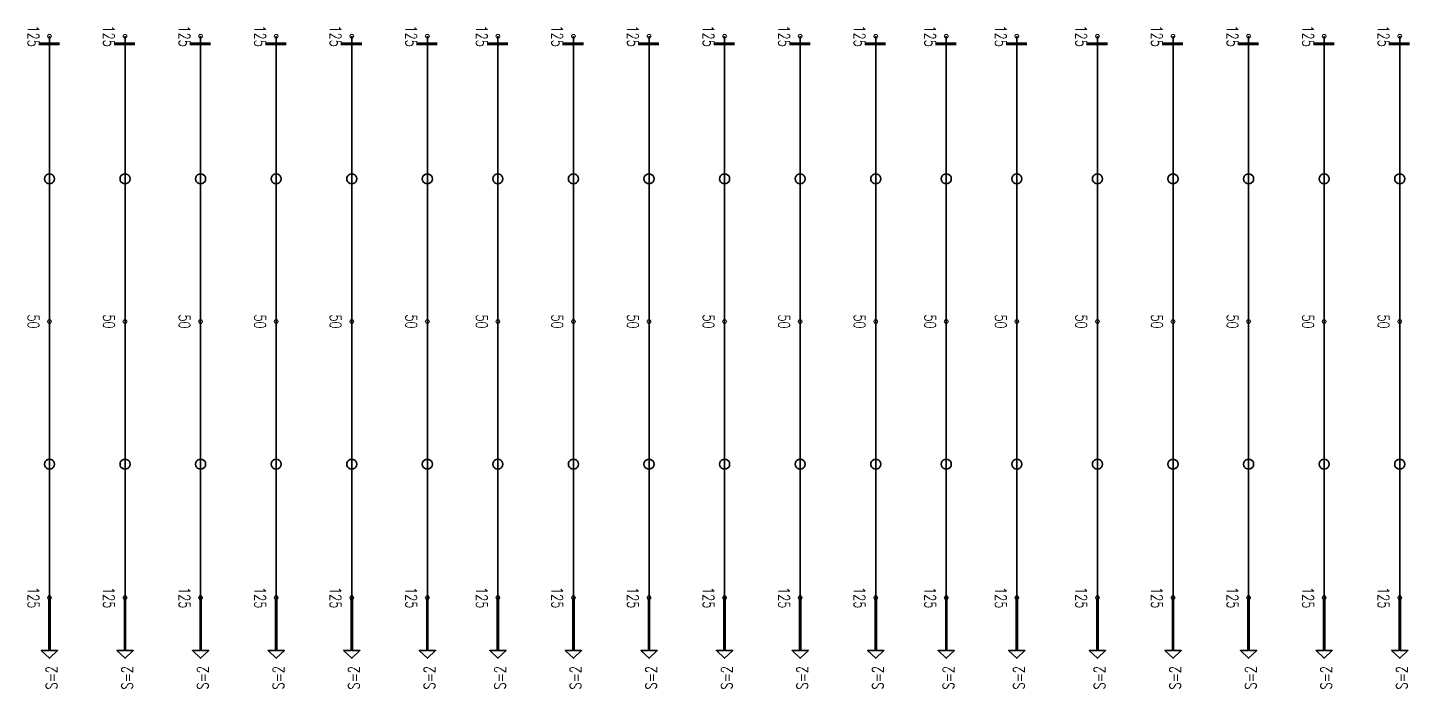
# Model space of a CAD drawing. Header units: millimetres. Extents: x 118516 to 587758, y -25561 to 50684.
# Drawn here: x 525768 to 553230, y 6652 to 19769 of the extents above; entities that cross this region are included whole.
import ezdxf

# ---------------------------------------------------------------- set-up
doc = ezdxf.new("R2010")
doc.units = ezdxf.units.MM
doc.layers.add('Current plane_Column', color=7, linetype='Continuous', true_color=0x4b00ff)
doc.layers.add('NDC_S-TENDON', color=6, linetype='Continuous', lineweight=35)
doc.layers.add('NDC_S_ANNO', color=7, linetype='Continuous', lineweight=20)
doc.styles.add('NDC_ANNO', font='', dxfattribs={"width": 0.8})
doc.styles.get('NDC_ANNO').set_extended_font_data('Dotum')

# ---------------------------------------------------------------- blocks, each defined once
blk = doc.blocks.new('HTB TDY')
at = {"layer": 'NDC_S-TENDON', "linetype": 'Continuous'}
for points, elevation in [([(17650, 9950, 60, 60, 0), (17250, 9950, 60, 60, 0)], 3575), ([(19150, 9950, 60, 60, 0), (18750, 9950, 60, 60, 0)], 3575), ([(20650, 9950, 60, 60, 0), (20250, 9950, 60, 60, 0)], 3575), ([(22150, 9950, 60, 60, 0), (21750, 9950, 60, 60, 0)], 3575), ([(23650, 9950, 60, 60, 0), (23250, 9950, 60, 60, 0)], 3575), ([(25150, 9950, 60, 60, 0), (24750, 9950, 60, 60, 0)], 3600), ([(26550, 9950, 60, 60, 0), (26150, 9950, 60, 60, 0)], 3600), ([(28050, 9950, 60, 60, 0), (27650, 9950, 60, 60, 0)], 3575), ([(29550, 9950, 60, 60, 0), (29150, 9950, 60, 60, 0)], 3575), ([(31050, 9950, 60, 60, 0), (30650, 9950, 60, 60, 0)], 3575), ([(31050, 9950, 60, 60, 0), (30650, 9950, 60, 60, 0)], 3575), ([(32550, 9950, 60, 60, 0), (32150, 9950, 60, 60, 0)], 3575), ([(34050, 9950, 60, 60, 0), (33650, 9950, 60, 60, 0)], 3575), ([(35450, 9950, 60, 60, 0), (35050, 9950, 60, 60, 0)], 3617), ([(36850, 9950, 60, 60, 0), (36450, 9950, 60, 60, 0)], 3608), ([(38450, 9950, 60, 60, 0), (38050, 9950, 60, 60, 0)], 3575), ([(39950, 9950, 60, 60, 0), (39550, 9950, 60, 60, 0)], 3575), ([(41450, 9950, 60, 60, 0), (41050, 9950, 60, 60, 0)], 3575), ([(42950, 9950, 60, 60, 0), (42550, 9950, 60, 60, 0)], 3575), ([(44450, 9950, 60, 60, 0), (44050, 9950, 60, 60, 0)], 3575)]:
    blk.add_lwpolyline(points, format="xyseb", dxfattribs=dict(at, elevation=elevation))
for points, elevation in [([(17490, 10100, 20, 20, 0), (17470, 10135, 20, 20, 0), (17430, 10135, 20, 20, 0), (17410, 10100, 20, 20, 0), (17430, 10065, 20, 20, 0), (17470, 10065, 20, 20, 0)], 3575), ([(17490, 10100, 20, 20, 0), (17470, 10135, 20, 20, 0), (17430, 10135, 20, 20, 0), (17410, 10100, 20, 20, 0), (17430, 10065, 20, 20, 0), (17470, 10065, 20, 20, 0)], 3575), ([(18990, 10100, 20, 20, 0), (18970, 10135, 20, 20, 0), (18930, 10135, 20, 20, 0), (18910, 10100, 20, 20, 0), (18930, 10065, 20, 20, 0), (18970, 10065, 20, 20, 0)], 3575), ([(18990, 10100, 20, 20, 0), (18970, 10135, 20, 20, 0), (18930, 10135, 20, 20, 0), (18910, 10100, 20, 20, 0), (18930, 10065, 20, 20, 0), (18970, 10065, 20, 20, 0)], 3575), ([(20490, 10100, 20, 20, 0), (20470, 10135, 20, 20, 0), (20430, 10135, 20, 20, 0), (20410, 10100, 20, 20, 0), (20430, 10065, 20, 20, 0), (20470, 10065, 20, 20, 0)], 3575), ([(20490, 10100, 20, 20, 0), (20470, 10135, 20, 20, 0), (20430, 10135, 20, 20, 0), (20410, 10100, 20, 20, 0), (20430, 10065, 20, 20, 0), (20470, 10065, 20, 20, 0)], 3575), ([(21990, 10100, 20, 20, 0), (21970, 10135, 20, 20, 0), (21930, 10135, 20, 20, 0), (21910, 10100, 20, 20, 0), (21930, 10065, 20, 20, 0), (21970, 10065, 20, 20, 0)], 3575), ([(21990, 10100, 20, 20, 0), (21970, 10135, 20, 20, 0), (21930, 10135, 20, 20, 0), (21910, 10100, 20, 20, 0), (21930, 10065, 20, 20, 0), (21970, 10065, 20, 20, 0)], 3575), ([(23490, 10100, 20, 20, 0), (23470, 10135, 20, 20, 0), (23430, 10135, 20, 20, 0), (23410, 10100, 20, 20, 0), (23430, 10065, 20, 20, 0), (23470, 10065, 20, 20, 0)], 3575), ([(23490, 10100, 20, 20, 0), (23470, 10135, 20, 20, 0), (23430, 10135, 20, 20, 0), (23410, 10100, 20, 20, 0), (23430, 10065, 20, 20, 0), (23470, 10065, 20, 20, 0)], 3575), ([(24990, 10100, 20, 20, 0), (24970, 10135, 20, 20, 0), (24930, 10135, 20, 20, 0), (24910, 10100, 20, 20, 0), (24930, 10065, 20, 20, 0), (24970, 10065, 20, 20, 0)], 3600), ([(24990, 10100, 20, 20, 0), (24970, 10135, 20, 20, 0), (24930, 10135, 20, 20, 0), (24910, 10100, 20, 20, 0), (24930, 10065, 20, 20, 0), (24970, 10065, 20, 20, 0)], 3600), ([(26390, 10100, 20, 20, 0), (26370, 10135, 20, 20, 0), (26330, 10135, 20, 20, 0), (26310, 10100, 20, 20, 0), (26330, 10065, 20, 20, 0), (26370, 10065, 20, 20, 0)], 3600), ([(26390, 10100, 20, 20, 0), (26370, 10135, 20, 20, 0), (26330, 10135, 20, 20, 0), (26310, 10100, 20, 20, 0), (26330, 10065, 20, 20, 0), (26370, 10065, 20, 20, 0)], 3600), ([(27890, 10100, 20, 20, 0), (27870, 10135, 20, 20, 0), (27830, 10135, 20, 20, 0), (27810, 10100, 20, 20, 0), (27830, 10065, 20, 20, 0), (27870, 10065, 20, 20, 0)], 3575), ([(27890, 10100, 20, 20, 0), (27870, 10135, 20, 20, 0), (27830, 10135, 20, 20, 0), (27810, 10100, 20, 20, 0), (27830, 10065, 20, 20, 0), (27870, 10065, 20, 20, 0)], 3575), ([(29390, 10100, 20, 20, 0), (29370, 10135, 20, 20, 0), (29330, 10135, 20, 20, 0), (29310, 10100, 20, 20, 0), (29330, 10065, 20, 20, 0), (29370, 10065, 20, 20, 0)], 3575), ([(29390, 10100, 20, 20, 0), (29370, 10135, 20, 20, 0), (29330, 10135, 20, 20, 0), (29310, 10100, 20, 20, 0), (29330, 10065, 20, 20, 0), (29370, 10065, 20, 20, 0)], 3575), ([(30890, 10100, 20, 20, 0), (30870, 10135, 20, 20, 0), (30830, 10135, 20, 20, 0), (30810, 10100, 20, 20, 0), (30830, 10065, 20, 20, 0), (30870, 10065, 20, 20, 0)], 3575), ([(30890, 10100, 20, 20, 0), (30870, 10135, 20, 20, 0), (30830, 10135, 20, 20, 0), (30810, 10100, 20, 20, 0), (30830, 10065, 20, 20, 0), (30870, 10065, 20, 20, 0)], 3575), ([(30890, 10100, 20, 20, 0), (30870, 10135, 20, 20, 0), (30830, 10135, 20, 20, 0), (30810, 10100, 20, 20, 0), (30830, 10065, 20, 20, 0), (30870, 10065, 20, 20, 0)], 3575), ([(30890, 10100, 20, 20, 0), (30870, 10135, 20, 20, 0), (30830, 10135, 20, 20, 0), (30810, 10100, 20, 20, 0), (30830, 10065, 20, 20, 0), (30870, 10065, 20, 20, 0)], 3575), ([(32390, 10100, 20, 20, 0), (32370, 10135, 20, 20, 0), (32330, 10135, 20, 20, 0), (32310, 10100, 20, 20, 0), (32330, 10065, 20, 20, 0), (32370, 10065, 20, 20, 0)], 3575), ([(32390, 10100, 20, 20, 0), (32370, 10135, 20, 20, 0), (32330, 10135, 20, 20, 0), (32310, 10100, 20, 20, 0), (32330, 10065, 20, 20, 0), (32370, 10065, 20, 20, 0)], 3575), ([(33890, 10100, 20, 20, 0), (33870, 10135, 20, 20, 0), (33830, 10135, 20, 20, 0), (33810, 10100, 20, 20, 0), (33830, 10065, 20, 20, 0), (33870, 10065, 20, 20, 0)], 3575), ([(33890, 10100, 20, 20, 0), (33870, 10135, 20, 20, 0), (33830, 10135, 20, 20, 0), (33810, 10100, 20, 20, 0), (33830, 10065, 20, 20, 0), (33870, 10065, 20, 20, 0)], 3575), ([(35290, 10100, 20, 20, 0), (35270, 10135, 20, 20, 0), (35230, 10135, 20, 20, 0), (35210, 10100, 20, 20, 0), (35230, 10065, 20, 20, 0), (35270, 10065, 20, 20, 0)], 3617), ([(35290, 10100, 20, 20, 0), (35270, 10135, 20, 20, 0), (35230, 10135, 20, 20, 0), (35210, 10100, 20, 20, 0), (35230, 10065, 20, 20, 0), (35270, 10065, 20, 20, 0)], 3617), ([(36690, 10100, 20, 20, 0), (36670, 10135, 20, 20, 0), (36630, 10135, 20, 20, 0), (36610, 10100, 20, 20, 0), (36630, 10065, 20, 20, 0), (36670, 10065, 20, 20, 0)], 3608), ([(36690, 10100, 20, 20, 0), (36670, 10135, 20, 20, 0), (36630, 10135, 20, 20, 0), (36610, 10100, 20, 20, 0), (36630, 10065, 20, 20, 0), (36670, 10065, 20, 20, 0)], 3608), ([(38290, 10100, 20, 20, 0), (38270, 10135, 20, 20, 0), (38230, 10135, 20, 20, 0), (38210, 10100, 20, 20, 0), (38230, 10065, 20, 20, 0), (38270, 10065, 20, 20, 0)], 3575), ([(38290, 10100, 20, 20, 0), (38270, 10135, 20, 20, 0), (38230, 10135, 20, 20, 0), (38210, 10100, 20, 20, 0), (38230, 10065, 20, 20, 0), (38270, 10065, 20, 20, 0)], 3575), ([(39790, 10100, 20, 20, 0), (39770, 10135, 20, 20, 0), (39730, 10135, 20, 20, 0), (39710, 10100, 20, 20, 0), (39730, 10065, 20, 20, 0), (39770, 10065, 20, 20, 0)], 3575), ([(39790, 10100, 20, 20, 0), (39770, 10135, 20, 20, 0), (39730, 10135, 20, 20, 0), (39710, 10100, 20, 20, 0), (39730, 10065, 20, 20, 0), (39770, 10065, 20, 20, 0)], 3575), ([(41290, 10100, 20, 20, 0), (41270, 10135, 20, 20, 0), (41230, 10135, 20, 20, 0), (41210, 10100, 20, 20, 0), (41230, 10065, 20, 20, 0), (41270, 10065, 20, 20, 0)], 3575), ([(41290, 10100, 20, 20, 0), (41270, 10135, 20, 20, 0), (41230, 10135, 20, 20, 0), (41210, 10100, 20, 20, 0), (41230, 10065, 20, 20, 0), (41270, 10065, 20, 20, 0)], 3575), ([(42790, 10100, 20, 20, 0), (42770, 10135, 20, 20, 0), (42730, 10135, 20, 20, 0), (42710, 10100, 20, 20, 0), (42730, 10065, 20, 20, 0), (42770, 10065, 20, 20, 0)], 3575), ([(42790, 10100, 20, 20, 0), (42770, 10135, 20, 20, 0), (42730, 10135, 20, 20, 0), (42710, 10100, 20, 20, 0), (42730, 10065, 20, 20, 0), (42770, 10065, 20, 20, 0)], 3575), ([(44290, 10100, 20, 20, 0), (44270, 10135, 20, 20, 0), (44230, 10135, 20, 20, 0), (44210, 10100, 20, 20, 0), (44230, 10065, 20, 20, 0), (44270, 10065, 20, 20, 0)], 3575), ([(44290, 10100, 20, 20, 0), (44270, 10135, 20, 20, 0), (44230, 10135, 20, 20, 0), (44210, 10100, 20, 20, 0), (44230, 10065, 20, 20, 0), (44270, 10065, 20, 20, 0)], 3575), ([(17490, 4435, 20, 20, 0), (17470, 4470, 20, 20, 0), (17430, 4470, 20, 20, 0), (17410, 4435, 20, 20, 0), (17430, 4400, 20, 20, 0), (17470, 4400, 20, 20, 0)], 3500), ([(17490, 4435, 20, 20, 0), (17470, 4470, 20, 20, 0), (17430, 4470, 20, 20, 0), (17410, 4435, 20, 20, 0), (17430, 4400, 20, 20, 0), (17470, 4400, 20, 20, 0)], 3500), ([(18990, 4435, 20, 20, 0), (18970, 4470, 20, 20, 0), (18930, 4470, 20, 20, 0), (18910, 4435, 20, 20, 0), (18930, 4400, 20, 20, 0), (18970, 4400, 20, 20, 0)], 3500), ([(18990, 4435, 20, 20, 0), (18970, 4470, 20, 20, 0), (18930, 4470, 20, 20, 0), (18910, 4435, 20, 20, 0), (18930, 4400, 20, 20, 0), (18970, 4400, 20, 20, 0)], 3500), ([(20490, 4435, 20, 20, 0), (20470, 4470, 20, 20, 0), (20430, 4470, 20, 20, 0), (20410, 4435, 20, 20, 0), (20430, 4400, 20, 20, 0), (20470, 4400, 20, 20, 0)], 3500), ([(20490, 4435, 20, 20, 0), (20470, 4470, 20, 20, 0), (20430, 4470, 20, 20, 0), (20410, 4435, 20, 20, 0), (20430, 4400, 20, 20, 0), (20470, 4400, 20, 20, 0)], 3500), ([(21990, 4435, 20, 20, 0), (21970, 4470, 20, 20, 0), (21930, 4470, 20, 20, 0), (21910, 4435, 20, 20, 0), (21930, 4400, 20, 20, 0), (21970, 4400, 20, 20, 0)], 3500), ([(21990, 4435, 20, 20, 0), (21970, 4470, 20, 20, 0), (21930, 4470, 20, 20, 0), (21910, 4435, 20, 20, 0), (21930, 4400, 20, 20, 0), (21970, 4400, 20, 20, 0)], 3500), ([(23490, 4435, 20, 20, 0), (23470, 4470, 20, 20, 0), (23430, 4470, 20, 20, 0), (23410, 4435, 20, 20, 0), (23430, 4400, 20, 20, 0), (23470, 4400, 20, 20, 0)], 3500), ([(23490, 4435, 20, 20, 0), (23470, 4470, 20, 20, 0), (23430, 4470, 20, 20, 0), (23410, 4435, 20, 20, 0), (23430, 4400, 20, 20, 0), (23470, 4400, 20, 20, 0)], 3500), ([(24990, 4435, 20, 20, 0), (24970, 4470, 20, 20, 0), (24930, 4470, 20, 20, 0), (24910, 4435, 20, 20, 0), (24930, 4400, 20, 20, 0), (24970, 4400, 20, 20, 0)], 3525), ([(24990, 4435, 20, 20, 0), (24970, 4470, 20, 20, 0), (24930, 4470, 20, 20, 0), (24910, 4435, 20, 20, 0), (24930, 4400, 20, 20, 0), (24970, 4400, 20, 20, 0)], 3525), ([(26390, 4435, 20, 20, 0), (26370, 4470, 20, 20, 0), (26330, 4470, 20, 20, 0), (26310, 4435, 20, 20, 0), (26330, 4400, 20, 20, 0), (26370, 4400, 20, 20, 0)], 3525), ([(26390, 4435, 20, 20, 0), (26370, 4470, 20, 20, 0), (26330, 4470, 20, 20, 0), (26310, 4435, 20, 20, 0), (26330, 4400, 20, 20, 0), (26370, 4400, 20, 20, 0)], 3525), ([(27890, 4435, 20, 20, 0), (27870, 4470, 20, 20, 0), (27830, 4470, 20, 20, 0), (27810, 4435, 20, 20, 0), (27830, 4400, 20, 20, 0), (27870, 4400, 20, 20, 0)], 3500), ([(27890, 4435, 20, 20, 0), (27870, 4470, 20, 20, 0), (27830, 4470, 20, 20, 0), (27810, 4435, 20, 20, 0), (27830, 4400, 20, 20, 0), (27870, 4400, 20, 20, 0)], 3500), ([(29390, 4435, 20, 20, 0), (29370, 4470, 20, 20, 0), (29330, 4470, 20, 20, 0), (29310, 4435, 20, 20, 0), (29330, 4400, 20, 20, 0), (29370, 4400, 20, 20, 0)], 3500), ([(29390, 4435, 20, 20, 0), (29370, 4470, 20, 20, 0), (29330, 4470, 20, 20, 0), (29310, 4435, 20, 20, 0), (29330, 4400, 20, 20, 0), (29370, 4400, 20, 20, 0)], 3500), ([(30890, 4435, 20, 20, 0), (30870, 4470, 20, 20, 0), (30830, 4470, 20, 20, 0), (30810, 4435, 20, 20, 0), (30830, 4400, 20, 20, 0), (30870, 4400, 20, 20, 0)], 3500), ([(30890, 4435, 20, 20, 0), (30870, 4470, 20, 20, 0), (30830, 4470, 20, 20, 0), (30810, 4435, 20, 20, 0), (30830, 4400, 20, 20, 0), (30870, 4400, 20, 20, 0)], 3500), ([(30890, 4435, 20, 20, 0), (30870, 4470, 20, 20, 0), (30830, 4470, 20, 20, 0), (30810, 4435, 20, 20, 0), (30830, 4400, 20, 20, 0), (30870, 4400, 20, 20, 0)], 3500), ([(30890, 4435, 20, 20, 0), (30870, 4470, 20, 20, 0), (30830, 4470, 20, 20, 0), (30810, 4435, 20, 20, 0), (30830, 4400, 20, 20, 0), (30870, 4400, 20, 20, 0)], 3500), ([(32390, 4435, 20, 20, 0), (32370, 4470, 20, 20, 0), (32330, 4470, 20, 20, 0), (32310, 4435, 20, 20, 0), (32330, 4400, 20, 20, 0), (32370, 4400, 20, 20, 0)], 3500), ([(32390, 4435, 20, 20, 0), (32370, 4470, 20, 20, 0), (32330, 4470, 20, 20, 0), (32310, 4435, 20, 20, 0), (32330, 4400, 20, 20, 0), (32370, 4400, 20, 20, 0)], 3500), ([(33890, 4435, 20, 20, 0), (33870, 4470, 20, 20, 0), (33830, 4470, 20, 20, 0), (33810, 4435, 20, 20, 0), (33830, 4400, 20, 20, 0), (33870, 4400, 20, 20, 0)], 3500), ([(33890, 4435, 20, 20, 0), (33870, 4470, 20, 20, 0), (33830, 4470, 20, 20, 0), (33810, 4435, 20, 20, 0), (33830, 4400, 20, 20, 0), (33870, 4400, 20, 20, 0)], 3500), ([(35290, 4435, 20, 20, 0), (35270, 4470, 20, 20, 0), (35230, 4470, 20, 20, 0), (35210, 4435, 20, 20, 0), (35230, 4400, 20, 20, 0), (35270, 4400, 20, 20, 0)], 3542), ([(35290, 4435, 20, 20, 0), (35270, 4470, 20, 20, 0), (35230, 4470, 20, 20, 0), (35210, 4435, 20, 20, 0), (35230, 4400, 20, 20, 0), (35270, 4400, 20, 20, 0)], 3542), ([(36690, 4435, 20, 20, 0), (36670, 4470, 20, 20, 0), (36630, 4470, 20, 20, 0), (36610, 4435, 20, 20, 0), (36630, 4400, 20, 20, 0), (36670, 4400, 20, 20, 0)], 3533), ([(36690, 4435, 20, 20, 0), (36670, 4470, 20, 20, 0), (36630, 4470, 20, 20, 0), (36610, 4435, 20, 20, 0), (36630, 4400, 20, 20, 0), (36670, 4400, 20, 20, 0)], 3533), ([(38290, 4435, 20, 20, 0), (38270, 4470, 20, 20, 0), (38230, 4470, 20, 20, 0), (38210, 4435, 20, 20, 0), (38230, 4400, 20, 20, 0), (38270, 4400, 20, 20, 0)], 3500), ([(38290, 4435, 20, 20, 0), (38270, 4470, 20, 20, 0), (38230, 4470, 20, 20, 0), (38210, 4435, 20, 20, 0), (38230, 4400, 20, 20, 0), (38270, 4400, 20, 20, 0)], 3500), ([(39790, 4435, 20, 20, 0), (39770, 4470, 20, 20, 0), (39730, 4470, 20, 20, 0), (39710, 4435, 20, 20, 0), (39730, 4400, 20, 20, 0), (39770, 4400, 20, 20, 0)], 3500), ([(39790, 4435, 20, 20, 0), (39770, 4470, 20, 20, 0), (39730, 4470, 20, 20, 0), (39710, 4435, 20, 20, 0), (39730, 4400, 20, 20, 0), (39770, 4400, 20, 20, 0)], 3500), ([(41290, 4435, 20, 20, 0), (41270, 4470, 20, 20, 0), (41230, 4470, 20, 20, 0), (41210, 4435, 20, 20, 0), (41230, 4400, 20, 20, 0), (41270, 4400, 20, 20, 0)], 3500), ([(41290, 4435, 20, 20, 0), (41270, 4470, 20, 20, 0), (41230, 4470, 20, 20, 0), (41210, 4435, 20, 20, 0), (41230, 4400, 20, 20, 0), (41270, 4400, 20, 20, 0)], 3500), ([(42790, 4435, 20, 20, 0), (42770, 4470, 20, 20, 0), (42730, 4470, 20, 20, 0), (42710, 4435, 20, 20, 0), (42730, 4400, 20, 20, 0), (42770, 4400, 20, 20, 0)], 3500), ([(42790, 4435, 20, 20, 0), (42770, 4470, 20, 20, 0), (42730, 4470, 20, 20, 0), (42710, 4435, 20, 20, 0), (42730, 4400, 20, 20, 0), (42770, 4400, 20, 20, 0)], 3500), ([(44290, 4435, 20, 20, 0), (44270, 4470, 20, 20, 0), (44230, 4470, 20, 20, 0), (44210, 4435, 20, 20, 0), (44230, 4400, 20, 20, 0), (44270, 4400, 20, 20, 0)], 3500), ([(44290, 4435, 20, 20, 0), (44270, 4470, 20, 20, 0), (44230, 4470, 20, 20, 0), (44210, 4435, 20, 20, 0), (44230, 4400, 20, 20, 0), (44270, 4400, 20, 20, 0)], 3500), ([(17490, -1050, 20, 20, 0), (17470, -1015, 20, 20, 0), (17430, -1015, 20, 20, 0), (17410, -1050, 20, 20, 0), (17430, -1085, 20, 20, 0), (17470, -1085, 20, 20, 0)], 3575), ([(17490, -1050, 20, 20, 0), (17470, -1015, 20, 20, 0), (17430, -1015, 20, 20, 0), (17410, -1050, 20, 20, 0), (17430, -1085, 20, 20, 0), (17470, -1085, 20, 20, 0)], 3575), ([(18990, -1050, 20, 20, 0), (18970, -1015, 20, 20, 0), (18930, -1015, 20, 20, 0), (18910, -1050, 20, 20, 0), (18930, -1085, 20, 20, 0), (18970, -1085, 20, 20, 0)], 3575), ([(18990, -1050, 20, 20, 0), (18970, -1015, 20, 20, 0), (18930, -1015, 20, 20, 0), (18910, -1050, 20, 20, 0), (18930, -1085, 20, 20, 0), (18970, -1085, 20, 20, 0)], 3575), ([(20490, -1050, 20, 20, 0), (20470, -1015, 20, 20, 0), (20430, -1015, 20, 20, 0), (20410, -1050, 20, 20, 0), (20430, -1085, 20, 20, 0), (20470, -1085, 20, 20, 0)], 3575), ([(20490, -1050, 20, 20, 0), (20470, -1015, 20, 20, 0), (20430, -1015, 20, 20, 0), (20410, -1050, 20, 20, 0), (20430, -1085, 20, 20, 0), (20470, -1085, 20, 20, 0)], 3575), ([(21990, -1050, 20, 20, 0), (21970, -1015, 20, 20, 0), (21930, -1015, 20, 20, 0), (21910, -1050, 20, 20, 0), (21930, -1085, 20, 20, 0), (21970, -1085, 20, 20, 0)], 3575), ([(21990, -1050, 20, 20, 0), (21970, -1015, 20, 20, 0), (21930, -1015, 20, 20, 0), (21910, -1050, 20, 20, 0), (21930, -1085, 20, 20, 0), (21970, -1085, 20, 20, 0)], 3575), ([(23490, -1050, 20, 20, 0), (23470, -1015, 20, 20, 0), (23430, -1015, 20, 20, 0), (23410, -1050, 20, 20, 0), (23430, -1085, 20, 20, 0), (23470, -1085, 20, 20, 0)], 3575), ([(23490, -1050, 20, 20, 0), (23470, -1015, 20, 20, 0), (23430, -1015, 20, 20, 0), (23410, -1050, 20, 20, 0), (23430, -1085, 20, 20, 0), (23470, -1085, 20, 20, 0)], 3575), ([(24990, -1050, 20, 20, 0), (24970, -1015, 20, 20, 0), (24930, -1015, 20, 20, 0), (24910, -1050, 20, 20, 0), (24930, -1085, 20, 20, 0), (24970, -1085, 20, 20, 0)], 3600), ([(24990, -1050, 20, 20, 0), (24970, -1015, 20, 20, 0), (24930, -1015, 20, 20, 0), (24910, -1050, 20, 20, 0), (24930, -1085, 20, 20, 0), (24970, -1085, 20, 20, 0)], 3600), ([(26390, -1050, 20, 20, 0), (26370, -1015, 20, 20, 0), (26330, -1015, 20, 20, 0), (26310, -1050, 20, 20, 0), (26330, -1085, 20, 20, 0), (26370, -1085, 20, 20, 0)], 3600), ([(26390, -1050, 20, 20, 0), (26370, -1015, 20, 20, 0), (26330, -1015, 20, 20, 0), (26310, -1050, 20, 20, 0), (26330, -1085, 20, 20, 0), (26370, -1085, 20, 20, 0)], 3600), ([(27890, -1050, 20, 20, 0), (27870, -1015, 20, 20, 0), (27830, -1015, 20, 20, 0), (27810, -1050, 20, 20, 0), (27830, -1085, 20, 20, 0), (27870, -1085, 20, 20, 0)], 3575), ([(27890, -1050, 20, 20, 0), (27870, -1015, 20, 20, 0), (27830, -1015, 20, 20, 0), (27810, -1050, 20, 20, 0), (27830, -1085, 20, 20, 0), (27870, -1085, 20, 20, 0)], 3575), ([(29390, -1050, 20, 20, 0), (29370, -1015, 20, 20, 0), (29330, -1015, 20, 20, 0), (29310, -1050, 20, 20, 0), (29330, -1085, 20, 20, 0), (29370, -1085, 20, 20, 0)], 3575), ([(29390, -1050, 20, 20, 0), (29370, -1015, 20, 20, 0), (29330, -1015, 20, 20, 0), (29310, -1050, 20, 20, 0), (29330, -1085, 20, 20, 0), (29370, -1085, 20, 20, 0)], 3575), ([(30890, -1050, 20, 20, 0), (30870, -1015, 20, 20, 0), (30830, -1015, 20, 20, 0), (30810, -1050, 20, 20, 0), (30830, -1085, 20, 20, 0), (30870, -1085, 20, 20, 0)], 3575), ([(30890, -1050, 20, 20, 0), (30870, -1015, 20, 20, 0), (30830, -1015, 20, 20, 0), (30810, -1050, 20, 20, 0), (30830, -1085, 20, 20, 0), (30870, -1085, 20, 20, 0)], 3575), ([(30890, -1050, 20, 20, 0), (30870, -1015, 20, 20, 0), (30830, -1015, 20, 20, 0), (30810, -1050, 20, 20, 0), (30830, -1085, 20, 20, 0), (30870, -1085, 20, 20, 0)], 3575), ([(30890, -1050, 20, 20, 0), (30870, -1015, 20, 20, 0), (30830, -1015, 20, 20, 0), (30810, -1050, 20, 20, 0), (30830, -1085, 20, 20, 0), (30870, -1085, 20, 20, 0)], 3575), ([(32390, -1050, 20, 20, 0), (32370, -1015, 20, 20, 0), (32330, -1015, 20, 20, 0), (32310, -1050, 20, 20, 0), (32330, -1085, 20, 20, 0), (32370, -1085, 20, 20, 0)], 3575), ([(32390, -1050, 20, 20, 0), (32370, -1015, 20, 20, 0), (32330, -1015, 20, 20, 0), (32310, -1050, 20, 20, 0), (32330, -1085, 20, 20, 0), (32370, -1085, 20, 20, 0)], 3575), ([(33890, -1050, 20, 20, 0), (33870, -1015, 20, 20, 0), (33830, -1015, 20, 20, 0), (33810, -1050, 20, 20, 0), (33830, -1085, 20, 20, 0), (33870, -1085, 20, 20, 0)], 3575), ([(33890, -1050, 20, 20, 0), (33870, -1015, 20, 20, 0), (33830, -1015, 20, 20, 0), (33810, -1050, 20, 20, 0), (33830, -1085, 20, 20, 0), (33870, -1085, 20, 20, 0)], 3575), ([(35290, -1050, 20, 20, 0), (35270, -1015, 20, 20, 0), (35230, -1015, 20, 20, 0), (35210, -1050, 20, 20, 0), (35230, -1085, 20, 20, 0), (35270, -1085, 20, 20, 0)], 3617), ([(35290, -1050, 20, 20, 0), (35270, -1015, 20, 20, 0), (35230, -1015, 20, 20, 0), (35210, -1050, 20, 20, 0), (35230, -1085, 20, 20, 0), (35270, -1085, 20, 20, 0)], 3617), ([(36690, -1050, 20, 20, 0), (36670, -1015, 20, 20, 0), (36630, -1015, 20, 20, 0), (36610, -1050, 20, 20, 0), (36630, -1085, 20, 20, 0), (36670, -1085, 20, 20, 0)], 3608), ([(36690, -1050, 20, 20, 0), (36670, -1015, 20, 20, 0), (36630, -1015, 20, 20, 0), (36610, -1050, 20, 20, 0), (36630, -1085, 20, 20, 0), (36670, -1085, 20, 20, 0)], 3608), ([(38290, -1050, 20, 20, 0), (38270, -1015, 20, 20, 0), (38230, -1015, 20, 20, 0), (38210, -1050, 20, 20, 0), (38230, -1085, 20, 20, 0), (38270, -1085, 20, 20, 0)], 3575), ([(38290, -1050, 20, 20, 0), (38270, -1015, 20, 20, 0), (38230, -1015, 20, 20, 0), (38210, -1050, 20, 20, 0), (38230, -1085, 20, 20, 0), (38270, -1085, 20, 20, 0)], 3575), ([(39790, -1050, 20, 20, 0), (39770, -1015, 20, 20, 0), (39730, -1015, 20, 20, 0), (39710, -1050, 20, 20, 0), (39730, -1085, 20, 20, 0), (39770, -1085, 20, 20, 0)], 3575), ([(39790, -1050, 20, 20, 0), (39770, -1015, 20, 20, 0), (39730, -1015, 20, 20, 0), (39710, -1050, 20, 20, 0), (39730, -1085, 20, 20, 0), (39770, -1085, 20, 20, 0)], 3575), ([(41290, -1050, 20, 20, 0), (41270, -1015, 20, 20, 0), (41230, -1015, 20, 20, 0), (41210, -1050, 20, 20, 0), (41230, -1085, 20, 20, 0), (41270, -1085, 20, 20, 0)], 3575), ([(41290, -1050, 20, 20, 0), (41270, -1015, 20, 20, 0), (41230, -1015, 20, 20, 0), (41210, -1050, 20, 20, 0), (41230, -1085, 20, 20, 0), (41270, -1085, 20, 20, 0)], 3575), ([(42790, -1050, 20, 20, 0), (42770, -1015, 20, 20, 0), (42730, -1015, 20, 20, 0), (42710, -1050, 20, 20, 0), (42730, -1085, 20, 20, 0), (42770, -1085, 20, 20, 0)], 3575), ([(42790, -1050, 20, 20, 0), (42770, -1015, 20, 20, 0), (42730, -1015, 20, 20, 0), (42710, -1050, 20, 20, 0), (42730, -1085, 20, 20, 0), (42770, -1085, 20, 20, 0)], 3575), ([(44290, -1050, 20, 20, 0), (44270, -1015, 20, 20, 0), (44230, -1015, 20, 20, 0), (44210, -1050, 20, 20, 0), (44230, -1085, 20, 20, 0), (44270, -1085, 20, 20, 0)], 3575), ([(44290, -1050, 20, 20, 0), (44270, -1015, 20, 20, 0), (44230, -1015, 20, 20, 0), (44210, -1050, 20, 20, 0), (44230, -1085, 20, 20, 0), (44270, -1085, 20, 20, 0)], 3575)]:
    blk.add_lwpolyline(points, format="xyseb", close=True, dxfattribs=dict(at, elevation=elevation))
for points, elevation in [([(17450, 7167), (17481, 7172), (17509, 7187), (17531, 7209), (17545, 7237), (17550, 7267), (17545, 7298), (17531, 7326), (17509, 7348), (17481, 7363), (17450, 7367), (17419, 7363), (17391, 7348), (17369, 7326), (17355, 7298), (17350, 7267), (17355, 7237), (17369, 7209), (17391, 7187), (17419, 7172), (17450, 7167)], 3532), ([(18950, 7167), (18981, 7172), (19009, 7187), (19031, 7209), (19045, 7237), (19050, 7267), (19045, 7298), (19031, 7326), (19009, 7348), (18981, 7363), (18950, 7367), (18919, 7363), (18891, 7348), (18869, 7326), (18855, 7298), (18850, 7267), (18855, 7237), (18869, 7209), (18891, 7187), (18919, 7172), (18950, 7167)], 3532), ([(20450, 7167), (20481, 7172), (20509, 7187), (20531, 7209), (20545, 7237), (20550, 7267), (20545, 7298), (20531, 7326), (20509, 7348), (20481, 7363), (20450, 7367), (20419, 7363), (20391, 7348), (20369, 7326), (20355, 7298), (20350, 7267), (20355, 7237), (20369, 7209), (20391, 7187), (20419, 7172), (20450, 7167)], 3532), ([(21950, 7167), (21981, 7172), (22009, 7187), (22031, 7209), (22045, 7237), (22050, 7267), (22045, 7298), (22031, 7326), (22009, 7348), (21981, 7363), (21950, 7367), (21919, 7363), (21891, 7348), (21869, 7326), (21855, 7298), (21850, 7267), (21855, 7237), (21869, 7209), (21891, 7187), (21919, 7172), (21950, 7167)], 3532), ([(23450, 7167), (23481, 7172), (23509, 7187), (23531, 7209), (23545, 7237), (23550, 7267), (23545, 7298), (23531, 7326), (23509, 7348), (23481, 7363), (23450, 7367), (23419, 7363), (23391, 7348), (23369, 7326), (23355, 7298), (23350, 7267), (23355, 7237), (23369, 7209), (23391, 7187), (23419, 7172), (23450, 7167)], 3532), ([(24950, 7167), (24981, 7172), (25009, 7187), (25031, 7209), (25045, 7237), (25050, 7267), (25045, 7298), (25031, 7326), (25009, 7348), (24981, 7363), (24950, 7367), (24919, 7363), (24891, 7348), (24869, 7326), (24855, 7298), (24850, 7267), (24855, 7237), (24869, 7209), (24891, 7187), (24919, 7172), (24950, 7167)], 3557), ([(26350, 7167), (26381, 7172), (26409, 7187), (26431, 7209), (26445, 7237), (26450, 7267), (26445, 7298), (26431, 7326), (26409, 7348), (26381, 7363), (26350, 7367), (26319, 7363), (26291, 7348), (26269, 7326), (26255, 7298), (26250, 7267), (26255, 7237), (26269, 7209), (26291, 7187), (26319, 7172), (26350, 7167)], 3557), ([(27850, 7167), (27881, 7172), (27909, 7187), (27931, 7209), (27945, 7237), (27950, 7267), (27945, 7298), (27931, 7326), (27909, 7348), (27881, 7363), (27850, 7367), (27819, 7363), (27791, 7348), (27769, 7326), (27755, 7298), (27750, 7267), (27755, 7237), (27769, 7209), (27791, 7187), (27819, 7172), (27850, 7167)], 3532), ([(29350, 7167), (29381, 7172), (29409, 7187), (29431, 7209), (29445, 7237), (29450, 7267), (29445, 7298), (29431, 7326), (29409, 7348), (29381, 7363), (29350, 7367), (29319, 7363), (29291, 7348), (29269, 7326), (29255, 7298), (29250, 7267), (29255, 7237), (29269, 7209), (29291, 7187), (29319, 7172), (29350, 7167)], 3532), ([(30850, 7167), (30881, 7172), (30909, 7187), (30931, 7209), (30945, 7237), (30950, 7267), (30945, 7298), (30931, 7326), (30909, 7348), (30881, 7363), (30850, 7367), (30819, 7363), (30791, 7348), (30769, 7326), (30755, 7298), (30750, 7267), (30755, 7237), (30769, 7209), (30791, 7187), (30819, 7172), (30850, 7167)], 3532), ([(30850, 7167), (30881, 7172), (30909, 7187), (30931, 7209), (30945, 7237), (30950, 7267), (30945, 7298), (30931, 7326), (30909, 7348), (30881, 7363), (30850, 7367), (30819, 7363), (30791, 7348), (30769, 7326), (30755, 7298), (30750, 7267), (30755, 7237), (30769, 7209), (30791, 7187), (30819, 7172), (30850, 7167)], 3532), ([(32350, 7167), (32381, 7172), (32409, 7187), (32431, 7209), (32445, 7237), (32450, 7267), (32445, 7298), (32431, 7326), (32409, 7348), (32381, 7363), (32350, 7367), (32319, 7363), (32291, 7348), (32269, 7326), (32255, 7298), (32250, 7267), (32255, 7237), (32269, 7209), (32291, 7187), (32319, 7172), (32350, 7167)], 3532), ([(33850, 7167), (33881, 7172), (33909, 7187), (33931, 7209), (33945, 7237), (33950, 7267), (33945, 7298), (33931, 7326), (33909, 7348), (33881, 7363), (33850, 7367), (33819, 7363), (33791, 7348), (33769, 7326), (33755, 7298), (33750, 7267), (33755, 7237), (33769, 7209), (33791, 7187), (33819, 7172), (33850, 7167)], 3532), ([(35250, 7167), (35281, 7172), (35309, 7187), (35331, 7209), (35345, 7237), (35350, 7267), (35345, 7298), (35331, 7326), (35309, 7348), (35281, 7363), (35250, 7367), (35219, 7363), (35191, 7348), (35169, 7326), (35155, 7298), (35150, 7267), (35155, 7237), (35169, 7209), (35191, 7187), (35219, 7172), (35250, 7167)], 3574), ([(36650, 7167), (36681, 7172), (36709, 7187), (36731, 7209), (36745, 7237), (36750, 7267), (36745, 7298), (36731, 7326), (36709, 7348), (36681, 7363), (36650, 7367), (36619, 7363), (36591, 7348), (36569, 7326), (36555, 7298), (36550, 7267), (36555, 7237), (36569, 7209), (36591, 7187), (36619, 7172), (36650, 7167)], 3566), ([(38250, 7167), (38281, 7172), (38309, 7187), (38331, 7209), (38345, 7237), (38350, 7267), (38345, 7298), (38331, 7326), (38309, 7348), (38281, 7363), (38250, 7367), (38219, 7363), (38191, 7348), (38169, 7326), (38155, 7298), (38150, 7267), (38155, 7237), (38169, 7209), (38191, 7187), (38219, 7172), (38250, 7167)], 3532), ([(39750, 7167), (39781, 7172), (39809, 7187), (39831, 7209), (39845, 7237), (39850, 7267), (39845, 7298), (39831, 7326), (39809, 7348), (39781, 7363), (39750, 7367), (39719, 7363), (39691, 7348), (39669, 7326), (39655, 7298), (39650, 7267), (39655, 7237), (39669, 7209), (39691, 7187), (39719, 7172), (39750, 7167)], 3532), ([(41250, 7167), (41281, 7172), (41309, 7187), (41331, 7209), (41345, 7237), (41350, 7267), (41345, 7298), (41331, 7326), (41309, 7348), (41281, 7363), (41250, 7367), (41219, 7363), (41191, 7348), (41169, 7326), (41155, 7298), (41150, 7267), (41155, 7237), (41169, 7209), (41191, 7187), (41219, 7172), (41250, 7167)], 3532), ([(42750, 7167), (42781, 7172), (42809, 7187), (42831, 7209), (42845, 7237), (42850, 7267), (42845, 7298), (42831, 7326), (42809, 7348), (42781, 7363), (42750, 7367), (42719, 7363), (42691, 7348), (42669, 7326), (42655, 7298), (42650, 7267), (42655, 7237), (42669, 7209), (42691, 7187), (42719, 7172), (42750, 7167)], 3532), ([(44250, 7167), (44281, 7172), (44309, 7187), (44331, 7209), (44345, 7237), (44350, 7267), (44345, 7298), (44331, 7326), (44309, 7348), (44281, 7363), (44250, 7367), (44219, 7363), (44191, 7348), (44169, 7326), (44155, 7298), (44150, 7267), (44155, 7237), (44169, 7209), (44191, 7187), (44219, 7172), (44250, 7167)], 3532), ([(17450, 1502), (17481, 1507), (17509, 1522), (17531, 1544), (17545, 1572), (17550, 1602), (17545, 1633), (17531, 1661), (17509, 1683), (17481, 1698), (17450, 1702), (17419, 1698), (17391, 1683), (17369, 1661), (17355, 1633), (17350, 1602), (17355, 1572), (17369, 1544), (17391, 1522), (17419, 1507), (17450, 1502)], 3532), ([(18950, 1502), (18981, 1507), (19009, 1522), (19031, 1544), (19045, 1572), (19050, 1602), (19045, 1633), (19031, 1661), (19009, 1683), (18981, 1698), (18950, 1702), (18919, 1698), (18891, 1683), (18869, 1661), (18855, 1633), (18850, 1602), (18855, 1572), (18869, 1544), (18891, 1522), (18919, 1507), (18950, 1502)], 3532), ([(20450, 1502), (20481, 1507), (20509, 1522), (20531, 1544), (20545, 1572), (20550, 1602), (20545, 1633), (20531, 1661), (20509, 1683), (20481, 1698), (20450, 1702), (20419, 1698), (20391, 1683), (20369, 1661), (20355, 1633), (20350, 1602), (20355, 1572), (20369, 1544), (20391, 1522), (20419, 1507), (20450, 1502)], 3532), ([(21950, 1502), (21981, 1507), (22009, 1522), (22031, 1544), (22045, 1572), (22050, 1602), (22045, 1633), (22031, 1661), (22009, 1683), (21981, 1698), (21950, 1702), (21919, 1698), (21891, 1683), (21869, 1661), (21855, 1633), (21850, 1602), (21855, 1572), (21869, 1544), (21891, 1522), (21919, 1507), (21950, 1502)], 3532), ([(23450, 1502), (23481, 1507), (23509, 1522), (23531, 1544), (23545, 1572), (23550, 1602), (23545, 1633), (23531, 1661), (23509, 1683), (23481, 1698), (23450, 1702), (23419, 1698), (23391, 1683), (23369, 1661), (23355, 1633), (23350, 1602), (23355, 1572), (23369, 1544), (23391, 1522), (23419, 1507), (23450, 1502)], 3532), ([(24950, 1502), (24981, 1507), (25009, 1522), (25031, 1544), (25045, 1572), (25050, 1602), (25045, 1633), (25031, 1661), (25009, 1683), (24981, 1698), (24950, 1702), (24919, 1698), (24891, 1683), (24869, 1661), (24855, 1633), (24850, 1602), (24855, 1572), (24869, 1544), (24891, 1522), (24919, 1507), (24950, 1502)], 3557), ([(26350, 1502), (26381, 1507), (26409, 1522), (26431, 1544), (26445, 1572), (26450, 1602), (26445, 1633), (26431, 1661), (26409, 1683), (26381, 1698), (26350, 1702), (26319, 1698), (26291, 1683), (26269, 1661), (26255, 1633), (26250, 1602), (26255, 1572), (26269, 1544), (26291, 1522), (26319, 1507), (26350, 1502)], 3557), ([(27850, 1502), (27881, 1507), (27909, 1522), (27931, 1544), (27945, 1572), (27950, 1602), (27945, 1633), (27931, 1661), (27909, 1683), (27881, 1698), (27850, 1702), (27819, 1698), (27791, 1683), (27769, 1661), (27755, 1633), (27750, 1602), (27755, 1572), (27769, 1544), (27791, 1522), (27819, 1507), (27850, 1502)], 3532), ([(29350, 1502), (29381, 1507), (29409, 1522), (29431, 1544), (29445, 1572), (29450, 1602), (29445, 1633), (29431, 1661), (29409, 1683), (29381, 1698), (29350, 1702), (29319, 1698), (29291, 1683), (29269, 1661), (29255, 1633), (29250, 1602), (29255, 1572), (29269, 1544), (29291, 1522), (29319, 1507), (29350, 1502)], 3532), ([(30850, 1502), (30881, 1507), (30909, 1522), (30931, 1544), (30945, 1572), (30950, 1602), (30945, 1633), (30931, 1661), (30909, 1683), (30881, 1698), (30850, 1702), (30819, 1698), (30791, 1683), (30769, 1661), (30755, 1633), (30750, 1602), (30755, 1572), (30769, 1544), (30791, 1522), (30819, 1507), (30850, 1502)], 3532), ([(30850, 1502), (30881, 1507), (30909, 1522), (30931, 1544), (30945, 1572), (30950, 1602), (30945, 1633), (30931, 1661), (30909, 1683), (30881, 1698), (30850, 1702), (30819, 1698), (30791, 1683), (30769, 1661), (30755, 1633), (30750, 1602), (30755, 1572), (30769, 1544), (30791, 1522), (30819, 1507), (30850, 1502)], 3532), ([(32350, 1502), (32381, 1507), (32409, 1522), (32431, 1544), (32445, 1572), (32450, 1602), (32445, 1633), (32431, 1661), (32409, 1683), (32381, 1698), (32350, 1702), (32319, 1698), (32291, 1683), (32269, 1661), (32255, 1633), (32250, 1602), (32255, 1572), (32269, 1544), (32291, 1522), (32319, 1507), (32350, 1502)], 3532), ([(33850, 1502), (33881, 1507), (33909, 1522), (33931, 1544), (33945, 1572), (33950, 1602), (33945, 1633), (33931, 1661), (33909, 1683), (33881, 1698), (33850, 1702), (33819, 1698), (33791, 1683), (33769, 1661), (33755, 1633), (33750, 1602), (33755, 1572), (33769, 1544), (33791, 1522), (33819, 1507), (33850, 1502)], 3532), ([(35250, 1502), (35281, 1507), (35309, 1522), (35331, 1544), (35345, 1572), (35350, 1602), (35345, 1633), (35331, 1661), (35309, 1683), (35281, 1698), (35250, 1702), (35219, 1698), (35191, 1683), (35169, 1661), (35155, 1633), (35150, 1602), (35155, 1572), (35169, 1544), (35191, 1522), (35219, 1507), (35250, 1502)], 3574), ([(36650, 1502), (36681, 1507), (36709, 1522), (36731, 1544), (36745, 1572), (36750, 1602), (36745, 1633), (36731, 1661), (36709, 1683), (36681, 1698), (36650, 1702), (36619, 1698), (36591, 1683), (36569, 1661), (36555, 1633), (36550, 1602), (36555, 1572), (36569, 1544), (36591, 1522), (36619, 1507), (36650, 1502)], 3566), ([(38250, 1502), (38281, 1507), (38309, 1522), (38331, 1544), (38345, 1572), (38350, 1602), (38345, 1633), (38331, 1661), (38309, 1683), (38281, 1698), (38250, 1702), (38219, 1698), (38191, 1683), (38169, 1661), (38155, 1633), (38150, 1602), (38155, 1572), (38169, 1544), (38191, 1522), (38219, 1507), (38250, 1502)], 3532), ([(39750, 1502), (39781, 1507), (39809, 1522), (39831, 1544), (39845, 1572), (39850, 1602), (39845, 1633), (39831, 1661), (39809, 1683), (39781, 1698), (39750, 1702), (39719, 1698), (39691, 1683), (39669, 1661), (39655, 1633), (39650, 1602), (39655, 1572), (39669, 1544), (39691, 1522), (39719, 1507), (39750, 1502)], 3532), ([(41250, 1502), (41281, 1507), (41309, 1522), (41331, 1544), (41345, 1572), (41350, 1602), (41345, 1633), (41331, 1661), (41309, 1683), (41281, 1698), (41250, 1702), (41219, 1698), (41191, 1683), (41169, 1661), (41155, 1633), (41150, 1602), (41155, 1572), (41169, 1544), (41191, 1522), (41219, 1507), (41250, 1502)], 3532), ([(42750, 1502), (42781, 1507), (42809, 1522), (42831, 1544), (42845, 1572), (42850, 1602), (42845, 1633), (42831, 1661), (42809, 1683), (42781, 1698), (42750, 1702), (42719, 1698), (42691, 1683), (42669, 1661), (42655, 1633), (42650, 1602), (42655, 1572), (42669, 1544), (42691, 1522), (42719, 1507), (42750, 1502)], 3532), ([(44250, 1502), (44281, 1507), (44309, 1522), (44331, 1544), (44345, 1572), (44350, 1602), (44345, 1633), (44331, 1661), (44309, 1683), (44281, 1698), (44250, 1702), (44219, 1698), (44191, 1683), (44169, 1661), (44155, 1633), (44150, 1602), (44155, 1572), (44169, 1544), (44191, 1522), (44219, 1507), (44250, 1502)], 3532), ([(17438, -1050), (17438, -2100), (17288, -2100), (17450, -2250), (17612, -2100), (17462, -2100), (17462, -1050)], 3575), ([(18938, -1050), (18938, -2100), (18788, -2100), (18950, -2250), (19112, -2100), (18962, -2100), (18962, -1050)], 3575), ([(20438, -1050), (20438, -2100), (20288, -2100), (20450, -2250), (20612, -2100), (20462, -2100), (20462, -1050)], 3575), ([(21938, -1050), (21938, -2100), (21788, -2100), (21950, -2250), (22112, -2100), (21962, -2100), (21962, -1050)], 3575), ([(23438, -1050), (23438, -2100), (23288, -2100), (23450, -2250), (23612, -2100), (23462, -2100), (23462, -1050)], 3575), ([(24938, -1050), (24938, -2100), (24788, -2100), (24950, -2250), (25112, -2100), (24962, -2100), (24962, -1050)], 3600), ([(26338, -1050), (26338, -2100), (26188, -2100), (26350, -2250), (26512, -2100), (26362, -2100), (26362, -1050)], 3600), ([(27838, -1050), (27838, -2100), (27688, -2100), (27850, -2250), (28012, -2100), (27862, -2100), (27862, -1050)], 3575), ([(29338, -1050), (29338, -2100), (29188, -2100), (29350, -2250), (29512, -2100), (29362, -2100), (29362, -1050)], 3575), ([(30838, -1050), (30838, -2100), (30688, -2100), (30850, -2250), (31012, -2100), (30862, -2100), (30862, -1050)], 3575), ([(30838, -1050), (30838, -2100), (30688, -2100), (30850, -2250), (31012, -2100), (30862, -2100), (30862, -1050)], 3575), ([(32338, -1050), (32338, -2100), (32188, -2100), (32350, -2250), (32512, -2100), (32362, -2100), (32362, -1050)], 3575), ([(33838, -1050), (33838, -2100), (33688, -2100), (33850, -2250), (34012, -2100), (33862, -2100), (33862, -1050)], 3575), ([(35238, -1050), (35238, -2100), (35088, -2100), (35250, -2250), (35412, -2100), (35262, -2100), (35262, -1050)], 3617), ([(36638, -1050), (36638, -2100), (36488, -2100), (36650, -2250), (36812, -2100), (36662, -2100), (36662, -1050)], 3608), ([(38238, -1050), (38238, -2100), (38088, -2100), (38250, -2250), (38412, -2100), (38262, -2100), (38262, -1050)], 3575), ([(39738, -1050), (39738, -2100), (39588, -2100), (39750, -2250), (39912, -2100), (39762, -2100), (39762, -1050)], 3575), ([(41238, -1050), (41238, -2100), (41088, -2100), (41250, -2250), (41412, -2100), (41262, -2100), (41262, -1050)], 3575), ([(42738, -1050), (42738, -2100), (42588, -2100), (42750, -2250), (42912, -2100), (42762, -2100), (42762, -1050)], 3575), ([(44238, -1050), (44238, -2100), (44088, -2100), (44250, -2250), (44412, -2100), (44262, -2100), (44262, -1050)], 3575)]:
    blk.add_lwpolyline(points, close=True, dxfattribs=dict(at, elevation=elevation))
for points in [[(17450, -1050, 0), (17450, -475, 3572), (17450, 281, 3562), (17450, 1036, 3545), (17450, 2169, 3520), (17450, 3302, 3505), (17450, 4435, 3500), (17450, 5568, 3505), (17450, 6701, 3520), (17450, 7834, 3545), (17450, 8589, 3562), (17450, 9345, 3572), (17450, 10100, 3575)], [(18950, -1050, 0), (18950, -475, 3572), (18950, 281, 3562), (18950, 1036, 3545), (18950, 2169, 3520), (18950, 3302, 3505), (18950, 4435, 3500), (18950, 5568, 3505), (18950, 6701, 3520), (18950, 7834, 3545), (18950, 8589, 3562), (18950, 9345, 3572), (18950, 10100, 3575)], [(20450, -1050, 0), (20450, -475, 3572), (20450, 281, 3562), (20450, 1036, 3545), (20450, 2169, 3520), (20450, 3302, 3505), (20450, 4435, 3500), (20450, 5568, 3505), (20450, 6701, 3520), (20450, 7834, 3545), (20450, 8589, 3562), (20450, 9345, 3572), (20450, 10100, 3575)], [(21950, -1050, 0), (21950, -475, 3572), (21950, 281, 3562), (21950, 1036, 3545), (21950, 1886, 3525), (21950, 2735, 3511), (21950, 3585, 3503), (21950, 4435, 3500), (21950, 5285, 3503), (21950, 6134, 3511), (21950, 6984, 3525), (21950, 7834, 3545), (21950, 8589, 3562), (21950, 9345, 3572), (21950, 10100, 3575)], [(23450, -1050, 0), (23450, -475, 3572), (23450, 281, 3562), (23450, 1036, 3545), (23450, 2169, 3520), (23450, 3302, 3505), (23450, 4435, 3500), (23450, 5568, 3505), (23450, 6701, 3520), (23450, 7834, 3545), (23450, 8589, 3562), (23450, 9345, 3572), (23450, 10100, 3575)], [(24950, -1050, 25), (24950, -475, 3597), (24950, 281, 3587), (24950, 1036, 3570), (24950, 2169, 3545), (24950, 3302, 3530), (24950, 4435, 3525), (24950, 5568, 3530), (24950, 6701, 3545), (24950, 7834, 3570), (24950, 8589, 3587), (24950, 9345, 3597), (24950, 10100, 3600)], [(26350, -1050, 25), (26350, -475, 3597), (26350, 281, 3587), (26350, 1036, 3570), (26350, 2169, 3545), (26350, 3302, 3530), (26350, 4435, 3525), (26350, 5568, 3530), (26350, 6701, 3545), (26350, 7834, 3570), (26350, 8589, 3587), (26350, 9345, 3597), (26350, 10100, 3600)], [(27850, -1050, 0), (27850, -475, 3572), (27850, 281, 3562), (27850, 1036, 3545), (27850, 2169, 3520), (27850, 3302, 3505), (27850, 4435, 3500), (27850, 5568, 3505), (27850, 6701, 3520), (27850, 7834, 3545), (27850, 8589, 3562), (27850, 9345, 3572), (27850, 10100, 3575)], [(29350, -1050, 0), (29350, -475, 3572), (29350, 281, 3562), (29350, 1036, 3545), (29350, 2169, 3520), (29350, 3302, 3505), (29350, 4435, 3500), (29350, 5568, 3505), (29350, 6701, 3520), (29350, 7834, 3545), (29350, 8589, 3562), (29350, 9345, 3572), (29350, 10100, 3575)], [(30850, -1050, 0), (30850, -475, 3572), (30850, 281, 3562), (30850, 1036, 3545), (30850, 2169, 3520), (30850, 3302, 3505), (30850, 4435, 3500), (30850, 5568, 3505), (30850, 6701, 3520), (30850, 7834, 3545), (30850, 8589, 3562), (30850, 9345, 3572), (30850, 10100, 3575)], [(30850, -1050, 0), (30850, -475, 3572), (30850, 281, 3562), (30850, 1036, 3545), (30850, 1886, 3525), (30850, 2735, 3511), (30850, 3585, 3503), (30850, 4435, 3500), (30850, 5285, 3503), (30850, 6134, 3511), (30850, 6984, 3525), (30850, 7834, 3545), (30850, 8589, 3562), (30850, 9345, 3572), (30850, 10100, 3575)], [(32350, -1050, 0), (32350, -475, 3572), (32350, 281, 3562), (32350, 1036, 3545), (32350, 2169, 3520), (32350, 3302, 3505), (32350, 4435, 3500), (32350, 5568, 3505), (32350, 6701, 3520), (32350, 7834, 3545), (32350, 8589, 3562), (32350, 9345, 3572), (32350, 10100, 3575)], [(33850, -1050, 0), (33850, -475, 3572), (33850, 281, 3562), (33850, 1036, 3545), (33850, 2169, 3520), (33850, 3302, 3505), (33850, 4435, 3500), (33850, 5568, 3505), (33850, 6701, 3520), (33850, 7834, 3545), (33850, 8589, 3562), (33850, 9345, 3572), (33850, 10100, 3575)], [(35250, -1050, 42), (35250, -475, 3613), (35250, 281, 3603), (35250, 1036, 3587), (35250, 2169, 3562), (35250, 3302, 3547), (35250, 4435, 3542), (35250, 5568, 3547), (35250, 6701, 3562), (35250, 7834, 3587), (35250, 8589, 3603), (35250, 9345, 3613), (35250, 10100, 3617)], [(36650, -1050, 33), (36650, -475, 3605), (36650, 281, 3595), (36650, 1036, 3578), (36650, 2169, 3553), (36650, 3302, 3538), (36650, 4435, 3533), (36650, 5568, 3538), (36650, 6701, 3553), (36650, 7834, 3578), (36650, 8589, 3595), (36650, 9345, 3605), (36650, 10100, 3608)], [(38250, -1050, 0), (38250, -475, 3572), (38250, 281, 3562), (38250, 1036, 3545), (38250, 2169, 3520), (38250, 3302, 3505), (38250, 4435, 3500), (38250, 5568, 3505), (38250, 6701, 3520), (38250, 7834, 3545), (38250, 8589, 3562), (38250, 9345, 3572), (38250, 10100, 3575)], [(39750, -1050, 0), (39750, -475, 3572), (39750, 281, 3562), (39750, 1036, 3545), (39750, 2169, 3520), (39750, 3302, 3505), (39750, 4435, 3500), (39750, 5568, 3505), (39750, 6701, 3520), (39750, 7834, 3545), (39750, 8589, 3562), (39750, 9345, 3572), (39750, 10100, 3575)], [(41250, -1050, 0), (41250, -475, 3572), (41250, 281, 3562), (41250, 1036, 3545), (41250, 2169, 3520), (41250, 3302, 3505), (41250, 4435, 3500), (41250, 5568, 3505), (41250, 6701, 3520), (41250, 7834, 3545), (41250, 8589, 3562), (41250, 9345, 3572), (41250, 10100, 3575)], [(42750, -1050, 0), (42750, -475, 3572), (42750, 281, 3562), (42750, 1036, 3545), (42750, 2169, 3520), (42750, 3302, 3505), (42750, 4435, 3500), (42750, 5568, 3505), (42750, 6701, 3520), (42750, 7834, 3545), (42750, 8589, 3562), (42750, 9345, 3572), (42750, 10100, 3575)], [(44250, -1050, 0), (44250, -475, 3572), (44250, 281, 3562), (44250, 1036, 3545), (44250, 2169, 3520), (44250, 3302, 3505), (44250, 4435, 3500), (44250, 5568, 3505), (44250, 6701, 3520), (44250, 7834, 3545), (44250, 8589, 3562), (44250, 9345, 3572), (44250, 10100, 3575)]]:
    blk.add_polyline3d(points, dxfattribs=at)
at = {"layer": 'NDC_S_ANNO', "linetype": 'Continuous', "char_height": 225, "attachment_point": 5, "line_spacing_factor": 0.75, "style": 'NDC_ANNO'}
for s, insert, rotation in [('\\FSTANDARD.shx;125', (17130, 10100, 3575), 270), ('{\\Fstandard|c0;12\\Fstandard|c129;5}', (18630, 10100, 3575), 270), ('\\FSTANDARD.shx;125', (20130, 10100, 3575), 270), ('\\FSTANDARD.shx;125', (21630, 10100, 3575), 270), ('\\FSTANDARD.shx;125', (23130, 10100, 3575), 270), ('\\FSTANDARD.shx;125', (24630, 10100, 3600), 270), ('\\FSTANDARD.shx;125', (26030, 10100, 3600), 270), ('\\FSTANDARD.shx;125', (27530, 10100, 3575), 270), ('\\FSTANDARD.shx;125', (29030, 10100, 3575), 270), ('\\FSTANDARD.shx;125', (30530, 10100, 3575), 270), ('\\FSTANDARD.shx;125', (30530, 10100, 3575), 270), ('\\FSTANDARD.shx;125', (32030, 10100, 3575), 270), ('\\FSTANDARD.shx;125', (33530, 10100, 3575), 270), ('\\FSTANDARD.shx;125', (34930, 10100, 3617), 270), ('\\FSTANDARD.shx;125', (36330, 10100, 3608), 270), ('\\FSTANDARD.shx;125', (37930, 10100, 3575), 270), ('\\FSTANDARD.shx;125', (39430, 10100, 3575), 270), ('\\FSTANDARD.shx;125', (40930, 10100, 3575), 270), ('\\FSTANDARD.shx;125', (42430, 10100, 3575), 270), ('\\FSTANDARD.shx;125', (43930, 10100, 3575), 270), ('\\FSTANDARD.shx;50', (17130, 4435, 3500), 270), ('\\FSTANDARD.shx;50', (18630, 4435, 3500), 270), ('\\FSTANDARD.shx;50', (20130, 4435, 3500), 270), ('\\FSTANDARD.shx;50', (21630, 4435, 3500), 270), ('\\FSTANDARD.shx;50', (23130, 4435, 3500), 270), ('\\FSTANDARD.shx;50', (24630, 4435, 3525), 270), ('\\FSTANDARD.shx;50', (26030, 4435, 3525), 270), ('\\FSTANDARD.shx;50', (27530, 4435, 3500), 270), ('\\FSTANDARD.shx;50', (29030, 4435, 3500), 270), ('\\FSTANDARD.shx;50', (30530, 4435, 3500), 270), ('\\FSTANDARD.shx;50', (30530, 4435, 3500), 270), ('\\FSTANDARD.shx;50', (32030, 4435, 3500), 270), ('\\FSTANDARD.shx;50', (33530, 4435, 3500), 270), ('\\FSTANDARD.shx;50', (34930, 4435, 3542), 270), ('\\FSTANDARD.shx;50', (36330, 4435, 3533), 270), ('\\FSTANDARD.shx;50', (37930, 4435, 3500), 270), ('\\FSTANDARD.shx;50', (39430, 4435, 3500), 270), ('\\FSTANDARD.shx;50', (40930, 4435, 3500), 270), ('\\FSTANDARD.shx;50', (42430, 4435, 3500), 270), ('\\FSTANDARD.shx;50', (43930, 4435, 3500), 270), ('\\FSTANDARD.shx;125', (17130, -1050), 270), ('\\FSTANDARD.shx;125', (18630, -1050), 270), ('\\FSTANDARD.shx;125', (20130, -1050), 270), ('\\FSTANDARD.shx;125', (21630, -1050), 270), ('\\FSTANDARD.shx;125', (23130, -1050), 270), ('\\FSTANDARD.shx;125', (24630, -1050, 25), 270), ('\\FSTANDARD.shx;125', (26030, -1050, 25), 270), ('\\FSTANDARD.shx;125', (27530, -1050), 270), ('\\FSTANDARD.shx;125', (29030, -1050), 270), ('\\FSTANDARD.shx;125', (30530, -1050), 270), ('\\FSTANDARD.shx;125', (30530, -1050), 270), ('\\FSTANDARD.shx;125', (32030, -1050), 270), ('\\FSTANDARD.shx;125', (33530, -1050), 270), ('\\FSTANDARD.shx;125', (34930, -1050, 42), 270), ('\\FSTANDARD.shx;125', (36330, -1050, 33), 270), ('\\FSTANDARD.shx;125', (37930, -1050), 270), ('\\FSTANDARD.shx;125', (39430, -1050), 270), ('\\FSTANDARD.shx;125', (40930, -1050), 270), ('\\FSTANDARD.shx;125', (42430, -1050), 270), ('\\FSTANDARD.shx;125', (43930, -1050), 270), ('\\FSTANDARD.shx;S=2', (17493, -2638, 125), 90), ('\\FSTANDARD.shx;S=2', (18993, -2638, 125), 90), ('\\FSTANDARD.shx;S=2', (20493, -2638, 125), 90), ('\\FSTANDARD.shx;S=2', (21993, -2638, 125), 90), ('\\FSTANDARD.shx;S=2', (23493, -2638, 125), 90), ('\\FSTANDARD.shx;S=2', (24993, -2638, 150), 90), ('\\FSTANDARD.shx;S=2', (26393, -2638, 150), 90), ('\\FSTANDARD.shx;S=2', (27893, -2638, 125), 90), ('\\FSTANDARD.shx;S=2', (29393, -2638, 125), 90), ('\\FSTANDARD.shx;S=2', (30893, -2638, 125), 90), ('\\FSTANDARD.shx;S=2', (30892, -2638, 125), 90), ('\\FSTANDARD.shx;S=2', (32392, -2638, 125), 90), ('\\FSTANDARD.shx;S=2', (33892, -2638, 125), 90), ('\\FSTANDARD.shx;S=2', (35292, -2638, 167), 90), ('\\FSTANDARD.shx;S=2', (36692, -2638, 158), 90), ('\\FSTANDARD.shx;S=2', (38292, -2638, 125), 90), ('\\FSTANDARD.shx;S=2', (39792, -2638, 125), 90), ('\\FSTANDARD.shx;S=2', (41292, -2638, 125), 90), ('\\FSTANDARD.shx;S=2', (42792, -2638, 125), 90), ('\\FSTANDARD.shx;S=2', (44292, -2638, 125), 90)]:
    blk.add_mtext(s, dxfattribs=dict(at, insert=insert, rotation=rotation))

msp = doc.modelspace()

# ---------------------------------------------------------------- block references
at = {"layer": 'Current plane_Column'}
msp.add_blockref('HTB TDY', (508750, 9500), dxfattribs=at)

doc.saveas('drawing.dxf')
